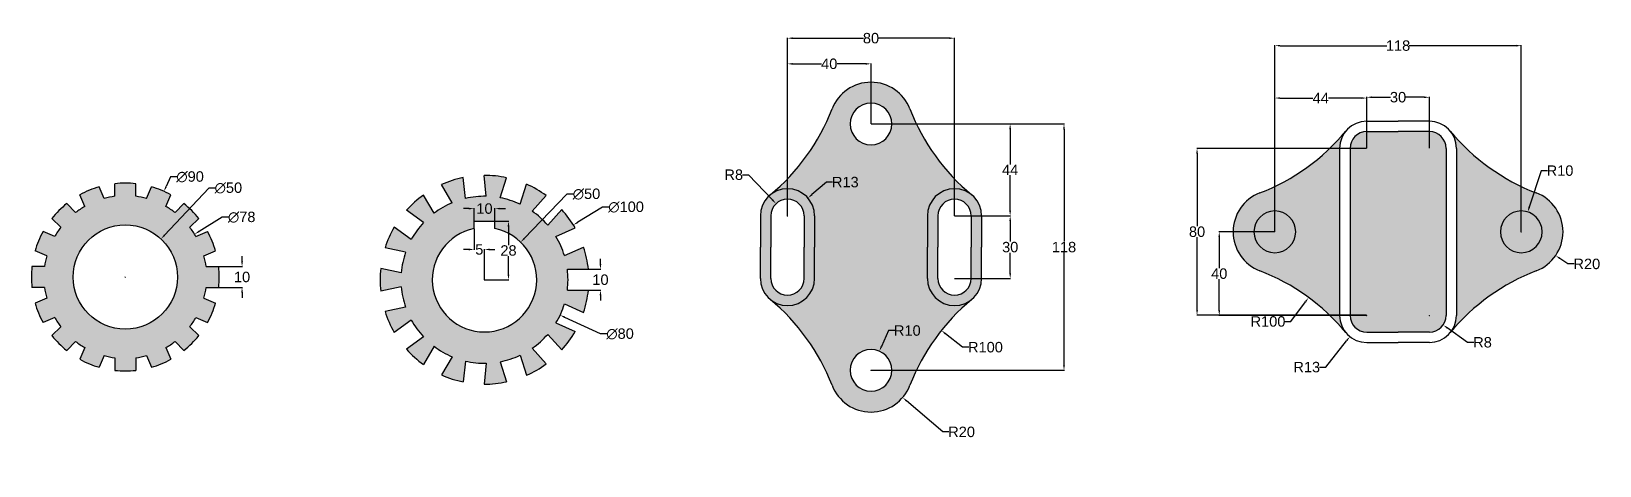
# Model space of a CAD drawing. Header units: inches. Extents: x 17 to 3646, y -345 to 614.
# Drawn here: x 17 to 769, y -37 to 171 of the extents above; entities that cross this region are included whole.
import ezdxf

# ---------------------------------------------------------------- set-up
doc = ezdxf.new("R2010")
doc.units = ezdxf.units.IN
doc.header["$MEASUREMENT"] = 0
doc.styles.get("Standard").update_dxf_attribs({"font": 'arial.ttf'})
doc.dimstyles.get("Standard").update_dxf_attribs({"dimtxt": 5, "dimasz": 2.5, "dimexe": 0.18, "dimexo": 0.0625, "dimgap": 0.09, "dimtad": 0, "dimtih": 1, "dimtoh": 1, "dimdec": 0, "dimzin": 0, "dimdsep": 46, "dimtxsty": 'Standard', "dimcen": 0.09, "dimadec": 0, "dimazin": 0, "dimtfac": 1, "dimtdec": 0, "dimtofl": 0, "dimtmove": 0, "dimatfit": 3, "dimfxl": 1, "dimtolj": 1, "dimtzin": 0, "dimarcsym": 0})

# ---------------------------------------------------------------- blocks, each defined once
blk = doc.blocks.new('*U1')
for p, q in [((-3.02, 5), (3.02, 5)), ((-3.02, -5), (3.02, -5))]:
    blk.add_line(p, q)
blk = doc.blocks.new('*U2')
at = {"color": 0, "linetype": 'ByBlock', "lineweight": -2, "transparency": 16777216}
for p, rotation in [((137.27, 183.5), 112.4999999999999), ((153.23, 186.67), 89.9999999999999), ((169.19, 183.5), 67.4999999999999), ((123.74, 174.46), 134.9999999999999), ((182.71, 174.46), 44.99999999999995), ((114.7, 160.93), 157.4999999999998), ((191.75, 160.93), 22.49999999999998), ((111.53, 144.97), 180), ((114.7, 129.01), 202.4999999999998), ((191.75, 129.01), 337.4999999999997), ((123.74, 115.49), 224.9999999999998), ((182.71, 115.49), 314.9999999999997), ((137.27, 106.45), 247.4999999999997), ((153.23, 103.27), 269.9999999999997), ((169.19, 106.45), 292.4999999999997)]:
    blk.add_blockref('*U1', p, dxfattribs=dict(at, rotation=rotation))
blk.add_blockref('*U1', (194.93, 144.97), dxfattribs=at)
blk = doc.blocks.new('*U3')
for p, q in [((-5.03, 5), (5.03, 5)), ((-5.03, -5), (5.03, -5))]:
    blk.add_line(p, q)
blk = doc.blocks.new('*U4')
at = {"color": 0, "linetype": 'ByBlock', "lineweight": -2, "transparency": 16777216}
for p, rotation in [((207.41, 100.33), 95.99999999999984), ((189.72, 94.59), 119.9999999999998), ((225.9, 98.39), 71.99999999999989), ((242, 89.09), 47.99999999999992), ((175.9, 82.14), 143.9999999999997), ((252.93, 74.05), 23.99999999999996), ((168.34, 65.16), 167.9999999999998), ((168.34, 46.56), 191.9999999999997), ((252.93, 37.67), 335.9999999999997), ((175.9, 29.57), 215.9999999999997), ((189.72, 17.13), 239.9999999999997), ((242, 22.63), 311.9999999999997), ((207.41, 11.39), 263.9999999999997), ((225.9, 13.33), 287.9999999999997)]:
    blk.add_blockref('*U3', p, dxfattribs=dict(at, rotation=rotation))
blk.add_blockref('*U3', (256.8, 55.86), dxfattribs=at)
blk = doc.blocks.new('*D9')
at = {"color": 0, "lineweight": -2, "transparency": 16777216}
for p, q in [((84.1, 101.8), (81.98, 97.12)), ((87.1, 101.8), (84.1, 101.8)), ((62.37, 53.81), (62.55, 53.81)), ((62.46, 53.72), (62.46, 53.9))]:
    blk.add_line(p, q, dxfattribs=at)
at = {"color": 0, "transparency": 16777216}
blk.add_solid([(81.6, 97.29), (82.36, 96.95), (80.96, 94.84)], dxfattribs=at)
at = {"layer": 'Defpoints', "color": 0, "transparency": 16777216}
for p in [(80.96, 94.84), (43.97, 12.79)]:
    blk.add_point(p, dxfattribs=at)
at = {"color": 0, "transparency": 16777216, "insert": (93.48, 101.8), "char_height": 5, "attachment_point": 5}
blk.add_mtext('\\A1;∅90', dxfattribs=at)
blk = doc.blocks.new('*D10')
at = {"color": 0, "lineweight": -2, "transparency": 16777216}
for p, q in [((102.43, 96.45), (81.27, 73.88)), ((105.43, 96.45), (102.43, 96.45)), ((62.37, 53.81), (62.55, 53.81)), ((62.46, 53.72), (62.46, 53.9))]:
    blk.add_line(p, q, dxfattribs=at)
at = {"color": 0, "transparency": 16777216}
blk.add_solid([(80.97, 74.16), (81.57, 73.59), (79.56, 72.05)], dxfattribs=at)
at = {"layer": 'Defpoints', "color": 0, "transparency": 16777216}
for p in [(79.56, 72.05), (45.36, 35.58)]:
    blk.add_point(p, dxfattribs=at)
at = {"color": 0, "transparency": 16777216, "insert": (111.81, 96.45), "char_height": 5, "attachment_point": 5}
blk.add_mtext('\\A1;∅50', dxfattribs=at)
blk = doc.blocks.new('*D11')
at = {"color": 0, "lineweight": -2, "transparency": 16777216}
for p, q in [((108.8, 82.46), (97.76, 75.63)), ((111.8, 82.46), (108.8, 82.46)), ((62.37, 53.81), (62.55, 53.81)), ((62.46, 53.72), (62.46, 53.9))]:
    blk.add_line(p, q, dxfattribs=at)
at = {"color": 0, "transparency": 16777216}
blk.add_solid([(97.54, 75.99), (97.98, 75.28), (95.64, 74.32)], dxfattribs=at)
at = {"layer": 'Defpoints', "color": 0, "transparency": 16777216}
for p in [(95.64, 74.32), (29.29, 33.31)]:
    blk.add_point(p, dxfattribs=at)
at = {"color": 0, "transparency": 16777216, "insert": (118.2, 82.46), "char_height": 5, "attachment_point": 5}
blk.add_mtext('\\A1;∅78', dxfattribs=at)
blk = doc.blocks.new('*D12')
at = {"color": 0, "lineweight": -2, "transparency": 16777216}
for p, q in [((118.37, 61.31), (118.37, 63.81)), ((107.25, 58.81), (118.55, 58.81)), ((107.25, 48.81), (118.55, 48.81)), ((118.37, 46.31), (118.37, 43.81))]:
    blk.add_line(p, q, dxfattribs=at)
at = {"color": 0, "transparency": 16777216}
for points in [[(117.95, 61.31), (118.79, 61.31), (118.37, 58.81)], [(117.95, 46.31), (118.79, 46.31), (118.37, 48.81)]]:
    blk.add_solid(points, dxfattribs=at)
at = {"layer": 'Defpoints', "color": 0, "transparency": 16777216}
for p in [(107.18, 58.81), (107.18, 48.81), (118.37, 48.81)]:
    blk.add_point(p, dxfattribs=at)
at = {"color": 0, "transparency": 16777216, "insert": (118.37, 53.81), "char_height": 5, "attachment_point": 5}
blk.add_mtext('\\A1;10', dxfattribs=at)
blk = doc.blocks.new('*D17')
at = {"color": 0, "lineweight": -2, "transparency": 16777216}
for p, q in [((290.03, 60), (290.03, 62.5)), ((274.23, 57.5), (290.21, 57.5)), ((274.23, 47.5), (290.21, 47.5)), ((290.03, 45), (290.03, 42.5))]:
    blk.add_line(p, q, dxfattribs=at)
at = {"color": 0, "transparency": 16777216}
for points in [[(289.61, 60), (290.44, 60), (290.03, 57.5)], [(289.61, 45), (290.44, 45), (290.03, 47.5)]]:
    blk.add_solid(points, dxfattribs=at)
at = {"layer": 'Defpoints', "color": 0, "transparency": 16777216}
for p in [(274.17, 57.5), (274.17, 47.5), (290.03, 47.5)]:
    blk.add_point(p, dxfattribs=at)
at = {"color": 0, "transparency": 16777216, "insert": (290.03, 52.5), "char_height": 5, "attachment_point": 5}
blk.add_mtext('\\A1;10', dxfattribs=at)
blk = doc.blocks.new('*D18')
at = {"color": 0, "lineweight": -2, "transparency": 16777216}
for p, q in [((234.48, 52.41), (234.48, 52.59)), ((234.39, 52.5), (234.57, 52.5)), ((290.03, 26.54), (272.98, 34.5)), ((293.03, 26.54), (290.03, 26.54))]:
    blk.add_line(p, q, dxfattribs=at)
at = {"color": 0, "transparency": 16777216}
blk.add_solid([(273.16, 34.88), (272.81, 34.13), (270.72, 35.56)], dxfattribs=at)
at = {"layer": 'Defpoints', "color": 0, "transparency": 16777216}
for p in [(198.24, 69.43), (270.72, 35.56)]:
    blk.add_point(p, dxfattribs=at)
at = {"color": 0, "transparency": 16777216, "insert": (299.41, 26.54), "char_height": 5, "attachment_point": 5}
blk.add_mtext('\\A1;∅80', dxfattribs=at)
blk = doc.blocks.new('*D19')
at = {"color": 0, "lineweight": -2, "transparency": 16777216}
for p, q in [((273.96, 93.53), (253.55, 72.31)), ((276.96, 93.53), (273.96, 93.53)), ((234.48, 52.41), (234.48, 52.59)), ((234.39, 52.5), (234.57, 52.5))]:
    blk.add_line(p, q, dxfattribs=at)
at = {"color": 0, "transparency": 16777216}
blk.add_solid([(253.25, 72.6), (253.85, 72.02), (251.81, 70.51)], dxfattribs=at)
at = {"layer": 'Defpoints', "color": 0, "transparency": 16777216}
for p in [(251.81, 70.51), (217.15, 34.48)]:
    blk.add_point(p, dxfattribs=at)
at = {"color": 0, "transparency": 16777216, "insert": (283.34, 93.53), "char_height": 5, "attachment_point": 5}
blk.add_mtext('\\A1;∅50', dxfattribs=at)
blk = doc.blocks.new('*D20')
at = {"color": 0, "lineweight": -2, "transparency": 16777216}
for p, q in [((290.97, 87.31), (279.18, 80.04)), ((293.97, 87.31), (290.97, 87.31)), ((234.48, 52.41), (234.48, 52.59)), ((234.39, 52.5), (234.57, 52.5))]:
    blk.add_line(p, q, dxfattribs=at)
at = {"color": 0, "transparency": 16777216}
blk.add_solid([(278.96, 80.39), (279.39, 79.68), (277.05, 78.73)], dxfattribs=at)
at = {"layer": 'Defpoints', "color": 0, "transparency": 16777216}
for p in [(277.05, 78.73), (191.91, 26.27)]:
    blk.add_point(p, dxfattribs=at)
at = {"color": 0, "transparency": 16777216, "insert": (302.3, 87.31), "char_height": 5, "attachment_point": 5}
blk.add_mtext('\\A1;∅100', dxfattribs=at)
blk = doc.blocks.new('*D22')
at = {"color": 0, "lineweight": -2, "transparency": 16777216}
for p, q in [((229.48, 76.93), (229.48, 66.83)), ((226.98, 67.01), (224.48, 67.01)), ((234.48, 52.56), (234.48, 67.19)), ((236.98, 67.01), (239.48, 67.01))]:
    blk.add_line(p, q, dxfattribs=at)
at = {"color": 0, "transparency": 16777216}
for points in [[(226.98, 67.43), (226.98, 66.59), (229.48, 67.01)], [(236.98, 67.43), (236.98, 66.59), (234.48, 67.01)]]:
    blk.add_solid(points, dxfattribs=at)
at = {"layer": 'Defpoints', "color": 0, "transparency": 16777216}
for p in [(229.48, 76.99), (234.48, 67.01), (234.48, 52.5)]:
    blk.add_point(p, dxfattribs=at)
at = {"color": 0, "transparency": 16777216, "insert": (231.98, 67.01), "char_height": 5, "attachment_point": 5}
blk.add_mtext('\\A1;5', dxfattribs=at)
blk = doc.blocks.new('*D23')
at = {"color": 0, "lineweight": -2, "transparency": 16777216}
for p, q in [((239.54, 80.5), (246.15, 80.5)), ((245.97, 78), (245.97, 69.14)), ((245.97, 55), (245.97, 63.85)), ((234.63, 52.5), (246.15, 52.5))]:
    blk.add_line(p, q, dxfattribs=at)
at = {"color": 0, "transparency": 16777216}
for points in [[(245.55, 78), (246.39, 78), (245.97, 80.5)], [(245.55, 55), (246.39, 55), (245.97, 52.5)]]:
    blk.add_solid(points, dxfattribs=at)
at = {"layer": 'Defpoints', "color": 0, "transparency": 16777216}
for p in [(239.48, 80.5), (234.57, 52.5), (245.97, 52.5)]:
    blk.add_point(p, dxfattribs=at)
at = {"color": 0, "transparency": 16777216, "insert": (245.97, 66.5), "char_height": 5, "attachment_point": 5}
blk.add_mtext('\\A1;28', dxfattribs=at)
blk = doc.blocks.new('*D24')
at = {"color": 0, "lineweight": -2, "transparency": 16777216}
for p, q in [((379.6, 83.18), (379.6, 168.39)), ((382.1, 168.21), (415.93, 168.21)), ((457.1, 168.21), (423.26, 168.21)), ((459.6, 83.18), (459.6, 168.39))]:
    blk.add_line(p, q, dxfattribs=at)
at = {"color": 0, "transparency": 16777216}
for points in [[(382.1, 168.63), (382.1, 167.8), (379.6, 168.21)], [(457.1, 168.63), (457.1, 167.8), (459.6, 168.21)]]:
    blk.add_solid(points, dxfattribs=at)
at = {"layer": 'Defpoints', "color": 0, "transparency": 16777216}
for p in [(459.6, 168.21), (379.6, 83.12), (459.6, 83.12)]:
    blk.add_point(p, dxfattribs=at)
at = {"color": 0, "transparency": 16777216, "insert": (419.6, 168.21), "char_height": 5, "attachment_point": 5}
blk.add_mtext('\\A1;80', dxfattribs=at)
blk = doc.blocks.new('*D25')
at = {"color": 0, "lineweight": -2, "transparency": 16777216}
for p, q in [((379.6, 83.18), (379.6, 156.11)), ((382.1, 155.93), (395.83, 155.93)), ((417.1, 155.93), (403.36, 155.93)), ((419.6, 127.18), (419.6, 156.11))]:
    blk.add_line(p, q, dxfattribs=at)
at = {"color": 0, "transparency": 16777216}
for points in [[(382.1, 156.34), (382.1, 155.51), (379.6, 155.93)], [(417.1, 156.34), (417.1, 155.51), (419.6, 155.93)]]:
    blk.add_solid(points, dxfattribs=at)
at = {"layer": 'Defpoints', "color": 0, "transparency": 16777216}
for p in [(379.6, 155.93), (419.6, 127.12), (379.6, 83.12)]:
    blk.add_point(p, dxfattribs=at)
at = {"color": 0, "transparency": 16777216, "insert": (399.6, 155.93), "char_height": 5, "attachment_point": 5}
blk.add_mtext('\\A1;40', dxfattribs=at)
blk = doc.blocks.new('*D26')
at = {"color": 0, "lineweight": -2, "transparency": 16777216}
for p, q in [((419.66, 127.12), (486.42, 127.12)), ((486.24, 124.62), (486.24, 107.71)), ((486.24, 85.62), (486.24, 102.53)), ((459.66, 83.12), (486.42, 83.12))]:
    blk.add_line(p, q, dxfattribs=at)
at = {"color": 0, "transparency": 16777216}
for points in [[(485.82, 124.62), (486.66, 124.62), (486.24, 127.12)], [(485.82, 85.62), (486.66, 85.62), (486.24, 83.12)]]:
    blk.add_solid(points, dxfattribs=at)
at = {"layer": 'Defpoints', "color": 0, "transparency": 16777216}
for p in [(419.6, 127.12), (486.24, 127.12), (459.6, 83.12)]:
    blk.add_point(p, dxfattribs=at)
at = {"color": 0, "transparency": 16777216, "insert": (486.24, 105.12), "char_height": 5, "attachment_point": 5}
blk.add_mtext('\\A1;44', dxfattribs=at)
blk = doc.blocks.new('*D27')
at = {"color": 0, "lineweight": -2, "transparency": 16777216}
for p, q in [((459.66, 83.12), (486.45, 83.12)), ((486.27, 80.62), (486.27, 70.76)), ((486.27, 55.62), (486.27, 65.47)), ((459.66, 53.12), (486.45, 53.12))]:
    blk.add_line(p, q, dxfattribs=at)
at = {"color": 0, "transparency": 16777216}
for points in [[(485.85, 80.62), (486.69, 80.62), (486.27, 83.12)], [(485.85, 55.62), (486.69, 55.62), (486.27, 53.12)]]:
    blk.add_solid(points, dxfattribs=at)
at = {"layer": 'Defpoints', "color": 0, "transparency": 16777216}
for p in [(459.6, 83.12), (459.6, 53.12), (486.27, 53.12)]:
    blk.add_point(p, dxfattribs=at)
at = {"color": 0, "transparency": 16777216, "insert": (486.27, 68.12), "char_height": 5, "attachment_point": 5}
blk.add_mtext('\\A1;30', dxfattribs=at)
blk = doc.blocks.new('*D28')
at = {"color": 0, "lineweight": -2, "transparency": 16777216}
for p, q in [((419.66, 127.12), (512.22, 127.12)), ((512.04, 124.62), (512.04, 70.76)), ((512.04, 11.62), (512.04, 65.48)), ((419.66, 9.12), (512.22, 9.12))]:
    blk.add_line(p, q, dxfattribs=at)
at = {"color": 0, "transparency": 16777216}
for points in [[(511.62, 124.62), (512.45, 124.62), (512.04, 127.12)], [(511.62, 11.62), (512.45, 11.62), (512.04, 9.12)]]:
    blk.add_solid(points, dxfattribs=at)
at = {"layer": 'Defpoints', "color": 0, "transparency": 16777216}
for p in [(419.6, 127.12), (419.6, 9.12), (512.04, 9.12)]:
    blk.add_point(p, dxfattribs=at)
at = {"color": 0, "transparency": 16777216, "insert": (512.04, 68.12), "char_height": 5, "attachment_point": 5}
blk.add_mtext('\\A1;118', dxfattribs=at)
blk = doc.blocks.new('*D29')
at = {"color": 0, "lineweight": -2, "transparency": 16777216}
for p, q in [((357.99, 102.81), (360.99, 102.81)), ((360.99, 102.81), (372.38, 90.75)), ((379.51, 83.12), (379.69, 83.12)), ((379.6, 83.03), (379.6, 83.21))]:
    blk.add_line(p, q, dxfattribs=at)
at = {"color": 0, "transparency": 16777216}
blk.add_solid([(372.69, 91.04), (372.08, 90.46), (374.1, 88.93)], dxfattribs=at)
at = {"layer": 'Defpoints', "color": 0, "transparency": 16777216}
for p in [(374.1, 88.93), (379.6, 83.12)]:
    blk.add_point(p, dxfattribs=at)
at = {"color": 0, "transparency": 16777216, "insert": (353.86, 102.81), "char_height": 5, "attachment_point": 5}
blk.add_mtext('\\A1;R8', dxfattribs=at)
blk = doc.blocks.new('*D30')
at = {"color": 0, "lineweight": -2, "transparency": 16777216}
for p, q in [((419.51, 9.12), (419.69, 9.12)), ((419.6, 9.03), (419.6, 9.21)), ((453.93, -20.39), (436.66, -5.55)), ((456.93, -20.39), (453.93, -20.39))]:
    blk.add_line(p, q, dxfattribs=at)
at = {"color": 0, "transparency": 16777216}
blk.add_solid([(436.93, -5.23), (436.39, -5.86), (434.76, -3.92)], dxfattribs=at)
at = {"layer": 'Defpoints', "color": 0, "transparency": 16777216}
for p in [(419.6, 9.12), (434.76, -3.92)]:
    blk.add_point(p, dxfattribs=at)
at = {"color": 0, "transparency": 16777216, "insert": (462.98, -20.39), "char_height": 5, "attachment_point": 5}
blk.add_mtext('\\A1;R20', dxfattribs=at)
blk = doc.blocks.new('*D31')
at = {"color": 0, "lineweight": -2, "transparency": 16777216}
for p, q in [((427.94, 28.16), (424.61, 20.57)), ((430.94, 28.16), (427.94, 28.16)), ((419.51, 9.12), (419.69, 9.12)), ((419.6, 9.03), (419.6, 9.21))]:
    blk.add_line(p, q, dxfattribs=at)
at = {"color": 0, "transparency": 16777216}
blk.add_solid([(424.23, 20.74), (424.99, 20.4), (423.61, 18.28)], dxfattribs=at)
at = {"layer": 'Defpoints', "color": 0, "transparency": 16777216}
for p in [(423.61, 18.28), (419.6, 9.12)]:
    blk.add_point(p, dxfattribs=at)
at = {"color": 0, "transparency": 16777216, "insert": (436.99, 28.16), "char_height": 5, "attachment_point": 5}
blk.add_mtext('\\A1;R10', dxfattribs=at)
blk = doc.blocks.new('*D32')
at = {"color": 0, "lineweight": -2, "transparency": 16777216}
for p, q in [((463.41, 20.18), (455.25, 26.67)), ((466.41, 20.18), (463.41, 20.18))]:
    blk.add_line(p, q, dxfattribs=at)
at = {"color": 0, "transparency": 16777216}
blk.add_solid([(455.51, 26.99), (454.99, 26.34), (453.29, 28.22)], dxfattribs=at)
at = {"layer": 'Defpoints', "color": 0, "transparency": 16777216}
for p in [(453.29, 28.22), (531.59, -33.98)]:
    blk.add_point(p, dxfattribs=at)
at = {"color": 0, "transparency": 16777216, "insert": (474.41, 20.18), "char_height": 5, "attachment_point": 5}
blk.add_mtext('\\A1;R100', dxfattribs=at)
blk = doc.blocks.new('*D33')
at = {"color": 0, "lineweight": -2, "transparency": 16777216}
for p, q in [((398.22, 99.27), (391.31, 93.28)), ((401.22, 99.27), (398.22, 99.27)), ((379.51, 83.12), (379.69, 83.12)), ((379.6, 83.03), (379.6, 83.21))]:
    blk.add_line(p, q, dxfattribs=at)
at = {"color": 0, "transparency": 16777216}
blk.add_solid([(391.03, 93.59), (391.58, 92.96), (389.42, 91.64)], dxfattribs=at)
at = {"layer": 'Defpoints', "color": 0, "transparency": 16777216}
for p in [(389.42, 91.64), (379.6, 83.12)]:
    blk.add_point(p, dxfattribs=at)
at = {"color": 0, "transparency": 16777216, "insert": (407.29, 99.27), "char_height": 5, "attachment_point": 5}
blk.add_mtext('\\A1;R13', dxfattribs=at)
blk = doc.blocks.new('*D34')
at = {"color": 0, "lineweight": -2, "transparency": 16777216}
for p, q in [((740.55, 104.75), (734.89, 87.34)), ((743.55, 104.75), (740.55, 104.75)), ((730.94, 75.45), (731.12, 75.45)), ((731.03, 75.36), (731.03, 75.54))]:
    blk.add_line(p, q, dxfattribs=at)
at = {"color": 0, "transparency": 16777216}
blk.add_solid([(734.49, 87.47), (735.29, 87.21), (734.12, 84.96)], dxfattribs=at)
at = {"layer": 'Defpoints', "color": 0, "transparency": 16777216}
for p in [(734.12, 84.96), (731.03, 75.45)]:
    blk.add_point(p, dxfattribs=at)
at = {"color": 0, "transparency": 16777216, "insert": (749.6, 104.75), "char_height": 5, "attachment_point": 5}
blk.add_mtext('\\A1;R10', dxfattribs=at)
blk = doc.blocks.new('*D36')
at = {"color": 0, "lineweight": -2, "transparency": 16777216}
for p, q in [((620.73, 32.5), (627.71, 41.99)), ((617.73, 32.5), (620.73, 32.5))]:
    blk.add_line(p, q, dxfattribs=at)
at = {"color": 0, "transparency": 16777216}
blk.add_solid([(627.37, 42.24), (628.04, 41.75), (629.19, 44.01)], dxfattribs=at)
at = {"layer": 'Defpoints', "color": 0, "transparency": 16777216}
for p in [(629.19, 44.01), (569.93, -36.55)]:
    blk.add_point(p, dxfattribs=at)
at = {"color": 0, "transparency": 16777216, "insert": (609.73, 32.5), "char_height": 5, "attachment_point": 5}
blk.add_mtext('\\A1;R100', dxfattribs=at)
blk = doc.blocks.new('*D37')
at = {"color": 0, "lineweight": -2, "transparency": 16777216}
for p, q in [((656.94, 35.45), (657.12, 35.45)), ((657.03, 35.36), (657.03, 35.54)), ((637.37, 10.64), (647.4, 23.3)), ((634.37, 10.64), (637.37, 10.64))]:
    blk.add_line(p, q, dxfattribs=at)
at = {"color": 0, "transparency": 16777216}
blk.add_solid([(647.07, 23.56), (647.73, 23.04), (648.95, 25.26)], dxfattribs=at)
at = {"layer": 'Defpoints', "color": 0, "transparency": 16777216}
for p in [(657.03, 35.45), (648.95, 25.26)]:
    blk.add_point(p, dxfattribs=at)
at = {"color": 0, "transparency": 16777216, "insert": (628.3, 10.64), "char_height": 5, "attachment_point": 5}
blk.add_mtext('\\A1;R13', dxfattribs=at)
blk = doc.blocks.new('*D38')
at = {"color": 0, "lineweight": -2, "transparency": 16777216}
for p, q in [((686.94, 35.45), (687.12, 35.45)), ((687.03, 35.36), (687.03, 35.54)), ((705.36, 22.52), (695.61, 29.4)), ((708.36, 22.52), (705.36, 22.52))]:
    blk.add_line(p, q, dxfattribs=at)
at = {"color": 0, "transparency": 16777216}
blk.add_solid([(695.85, 29.74), (695.37, 29.06), (693.57, 30.84)], dxfattribs=at)
at = {"layer": 'Defpoints', "color": 0, "transparency": 16777216}
for p in [(687.03, 35.45), (693.57, 30.84)]:
    blk.add_point(p, dxfattribs=at)
at = {"color": 0, "transparency": 16777216, "insert": (712.49, 22.52), "char_height": 5, "attachment_point": 5}
blk.add_mtext('\\A1;R8', dxfattribs=at)
blk = doc.blocks.new('*D39')
at = {"color": 0, "lineweight": -2, "transparency": 16777216}
for p, q in [((730.94, 75.45), (731.12, 75.45)), ((731.03, 75.36), (731.03, 75.54)), ((753.39, 60.07), (749.57, 62.7)), ((756.39, 60.07), (753.39, 60.07))]:
    blk.add_line(p, q, dxfattribs=at)
at = {"color": 0, "transparency": 16777216}
blk.add_solid([(749.8, 63.04), (749.33, 62.36), (747.51, 64.12)], dxfattribs=at)
at = {"layer": 'Defpoints', "color": 0, "transparency": 16777216}
for p in [(731.03, 75.45), (747.51, 64.12)]:
    blk.add_point(p, dxfattribs=at)
at = {"color": 0, "transparency": 16777216, "insert": (762.44, 60.07), "char_height": 5, "attachment_point": 5}
blk.add_mtext('\\A1;R20', dxfattribs=at)
blk = doc.blocks.new('*D40')
at = {"color": 0, "lineweight": -2, "transparency": 16777216}
for p, q in [((657.03, 115.51), (657.03, 140.11)), ((659.53, 139.93), (668.37, 139.93)), ((684.53, 139.93), (675.69, 139.93)), ((687.03, 115.51), (687.03, 140.11))]:
    blk.add_line(p, q, dxfattribs=at)
at = {"color": 0, "transparency": 16777216}
for points in [[(659.53, 140.34), (659.53, 139.51), (657.03, 139.93)], [(684.53, 140.34), (684.53, 139.51), (687.03, 139.93)]]:
    blk.add_solid(points, dxfattribs=at)
at = {"layer": 'Defpoints', "color": 0, "transparency": 16777216}
for p in [(687.03, 139.93), (657.03, 115.45), (687.03, 115.45)]:
    blk.add_point(p, dxfattribs=at)
at = {"color": 0, "transparency": 16777216, "insert": (672.03, 139.93), "char_height": 5, "attachment_point": 5}
blk.add_mtext('\\A1;30', dxfattribs=at)
blk = doc.blocks.new('*D41')
at = {"color": 0, "lineweight": -2, "transparency": 16777216}
for p, q in [((613.03, 75.51), (613.03, 139.73)), ((615.53, 139.55), (631.27, 139.55)), ((654.53, 139.55), (638.79, 139.55)), ((657.03, 115.51), (657.03, 139.73))]:
    blk.add_line(p, q, dxfattribs=at)
at = {"color": 0, "transparency": 16777216}
for points in [[(615.53, 139.96), (615.53, 139.13), (613.03, 139.55)], [(654.53, 139.96), (654.53, 139.13), (657.03, 139.55)]]:
    blk.add_solid(points, dxfattribs=at)
at = {"layer": 'Defpoints', "color": 0, "transparency": 16777216}
for p in [(657.03, 139.55), (657.03, 115.45), (613.03, 75.45)]:
    blk.add_point(p, dxfattribs=at)
at = {"color": 0, "transparency": 16777216, "insert": (635.03, 139.55), "char_height": 5, "attachment_point": 5}
blk.add_mtext('\\A1;44', dxfattribs=at)
blk = doc.blocks.new('*D42')
at = {"color": 0, "lineweight": -2, "transparency": 16777216}
for p, q in [((613.03, 75.51), (613.03, 164.82)), ((615.53, 164.64), (666.64, 164.64)), ((728.53, 164.64), (677.41, 164.64)), ((731.03, 75.51), (731.03, 164.82))]:
    blk.add_line(p, q, dxfattribs=at)
at = {"color": 0, "transparency": 16777216}
for points in [[(615.53, 165.06), (615.53, 164.23), (613.03, 164.64)], [(728.53, 165.06), (728.53, 164.23), (731.03, 164.64)]]:
    blk.add_solid(points, dxfattribs=at)
at = {"layer": 'Defpoints', "color": 0, "transparency": 16777216}
for p in [(731.03, 164.64), (613.03, 75.45), (731.03, 75.45)]:
    blk.add_point(p, dxfattribs=at)
at = {"color": 0, "transparency": 16777216, "insert": (672.03, 164.64), "char_height": 5, "attachment_point": 5}
blk.add_mtext('\\A1;118', dxfattribs=at)
blk = doc.blocks.new('*D43')
at = {"color": 0, "lineweight": -2, "transparency": 16777216}
for p, q in [((656.96, 115.45), (575.58, 115.45)), ((575.76, 112.95), (575.76, 78.14)), ((575.76, 38.04), (575.76, 72.85)), ((656.96, 35.54), (575.58, 35.54))]:
    blk.add_line(p, q, dxfattribs=at)
at = {"color": 0, "transparency": 16777216}
for points in [[(575.35, 112.95), (576.18, 112.95), (575.76, 115.45)], [(575.35, 38.04), (576.18, 38.04), (575.76, 35.54)]]:
    blk.add_solid(points, dxfattribs=at)
at = {"layer": 'Defpoints', "color": 0, "transparency": 16777216}
for p in [(657.03, 115.45), (575.76, 35.54), (657.03, 35.54)]:
    blk.add_point(p, dxfattribs=at)
at = {"color": 0, "transparency": 16777216, "insert": (575.76, 75.49), "char_height": 5, "attachment_point": 5}
blk.add_mtext('\\A1;80', dxfattribs=at)
blk = doc.blocks.new('*D44')
at = {"color": 0, "lineweight": -2, "transparency": 16777216}
for p, q in [((612.96, 75.45), (586.21, 75.45)), ((586.39, 72.95), (586.39, 58.05)), ((586.39, 37.86), (586.39, 52.76)), ((656.96, 35.36), (586.21, 35.36))]:
    blk.add_line(p, q, dxfattribs=at)
at = {"color": 0, "transparency": 16777216}
for points in [[(585.97, 72.95), (586.8, 72.95), (586.39, 75.45)], [(585.97, 37.86), (586.8, 37.86), (586.39, 35.36)]]:
    blk.add_solid(points, dxfattribs=at)
at = {"layer": 'Defpoints', "color": 0, "transparency": 16777216}
for p in [(613.03, 75.45), (586.39, 35.36), (657.03, 35.36)]:
    blk.add_point(p, dxfattribs=at)
at = {"color": 0, "transparency": 16777216, "insert": (586.39, 55.4), "char_height": 5, "attachment_point": 5}
blk.add_mtext('\\A1;40', dxfattribs=at)
blk = doc.blocks.new('*D48')
at = {"color": 0, "lineweight": -2, "transparency": 16777216}
for p, q in [((226.98, 86.58), (224.48, 86.58)), ((229.48, 80.56), (229.48, 86.76)), ((239.48, 80.56), (239.48, 86.76)), ((241.98, 86.58), (244.48, 86.58))]:
    blk.add_line(p, q, dxfattribs=at)
at = {"color": 0, "transparency": 16777216}
for points in [[(226.98, 86.99), (226.98, 86.16), (229.48, 86.58)], [(241.98, 86.99), (241.98, 86.16), (239.48, 86.58)]]:
    blk.add_solid(points, dxfattribs=at)
at = {"layer": 'Defpoints', "color": 0, "transparency": 16777216}
for p in [(239.48, 86.58), (229.48, 80.5), (239.48, 80.5)]:
    blk.add_point(p, dxfattribs=at)
at = {"color": 0, "transparency": 16777216, "insert": (234.48, 86.58), "char_height": 5, "attachment_point": 5}
blk.add_mtext('\\A1;10', dxfattribs=at)

msp = doc.modelspace()

# ---------------------------------------------------------------- hatches: boundary and pattern name
h = msp.add_hatch(color=256)
h.dxf.hatch_style = 1
h.set_gradient(color1=(205, 105, 40), color2=(244, 238, 81), name='CYLINDER')
h.paths.add_polyline_path([(467.88, 93.14, -0.128882), (438.26, 134.3, 0.310281), (419.6, 147.12, 0.310281), (400.93, 134.3, -0.128882), (371.31, 93.14, -0.634479), (392.6, 83.12), (392.6, 68.12), (392.6, 53.12, -0.634479), (371.31, 43.1, -0.128882), (400.93, 1.94, 0.310281), (419.6, -10.88, 0.310281), (438.26, 1.94, -0.128882), (467.88, 43.1, -0.634479), (446.6, 53.12), (446.6, 68.12), (446.6, 83.12, -0.634479)])
h.paths.add_polyline_path([(419.6, 117.12, -1), (419.6, 137.12, -1)], flags=16)
h.paths.add_polyline_path([(419.6, -0.88, -1), (419.6, 19.12, -1)], flags=16)
h = msp.add_hatch(color=256)
h.dxf.hatch_style = 1
h.set_gradient(color1=(19, 155, 72), color2=(244, 238, 81), name='CYLINDER')
h.paths.add_polyline_path([(644.03, 115.45, -0.174425), (647.01, 123.73, -0.128882), (605.84, 94.11, 0.310281), (593.03, 75.45, 0.310281), (605.84, 56.78, -0.128882), (647.01, 27.17, -0.174425), (644.03, 35.45)])
h.paths.add_polyline_path([(623.03, 75.45, -1), (603.03, 75.45, -1)], flags=16)
h.paths.add_polyline_path([(738.21, 94.11, -0.128882), (697.05, 123.73, -0.174425), (700.03, 115.45), (700.03, 35.45, -0.174425), (697.05, 27.17, -0.128882), (738.21, 56.78, 0.310281), (751.03, 75.45, 0.310281)])
h.paths.add_polyline_path([(741.03, 75.45, -1), (721.03, 75.45, -1)], flags=16)
h = msp.add_hatch(color=256)
h.dxf.hatch_style = 1
h.set_gradient(color1=(19, 155, 72), color2=(244, 238, 81), name='CYLINDER')
h.paths.add_polyline_path([(695.03, 115.45, 0.414214), (687.03, 123.45), (672.03, 123.45), (657.03, 123.45, 0.414214), (649.03, 115.45), (649.03, 35.45, 0.414214), (657.03, 27.45), (672.03, 27.45), (687.03, 27.45, 0.414214), (695.03, 35.45)])
h = msp.add_hatch(color=256)
h.dxf.hatch_style = 1
h.set_gradient(color1=(147, 39, 143), color2=(244, 238, 81))
h.paths.add_polyline_path([(28.64, 73.24), (23.06, 75.55, 0.055728), (19.23, 66.31), (24.81, 64, 0.033908), (23.78, 58.81), (17.74, 58.81, 0.055728), (17.74, 48.81), (23.78, 48.81, 0.033908), (24.81, 43.63), (19.23, 41.32, 0.055728), (23.06, 32.08), (28.64, 34.39, 0.033908), (31.58, 30), (27.3, 25.73, 0.055728), (34.37, 18.66), (38.65, 22.93, 0.033908), (43.04, 19.99), (40.73, 14.41, 0.055728), (49.97, 10.58), (52.28, 16.17, 0.033908), (57.46, 15.14), (57.46, 9.09, 0.055728), (67.46, 9.09), (67.46, 15.14, 0.033908), (72.64, 16.17), (74.96, 10.58, 0.055728), (84.2, 14.41), (81.88, 19.99, 0.033908), (86.28, 22.93), (90.55, 18.66, 0.055728), (97.62, 25.73), (93.35, 30, 0.033908), (96.28, 34.39), (101.87, 32.08, 0.055728), (105.69, 41.32), (100.11, 43.63, 0.033908), (101.14, 48.81), (107.18, 48.81, 0.055728), (107.18, 58.81), (101.14, 58.81, 0.033908), (100.11, 64), (105.69, 66.31, 0.055728), (101.87, 75.55), (96.28, 73.24, 0.033908), (93.35, 77.63), (97.62, 81.9, 0.055728), (90.55, 88.97), (86.28, 84.7, 0.033908), (81.88, 87.64), (84.2, 93.22, 0.055728), (74.96, 97.05), (72.64, 91.46, 0.033908), (67.46, 92.49), (67.46, 98.54, 0.055728), (57.46, 98.54), (57.46, 92.49, 0.033908), (52.28, 91.46), (49.97, 97.05, 0.055728), (40.73, 93.22), (43.04, 87.64, 0.033908), (38.65, 84.7), (34.37, 88.97, 0.055728), (27.3, 81.9), (31.58, 77.63, 0.033908)])
h.paths.add_polyline_path([(87.46, 53.81, -1), (37.46, 53.81, -1)], flags=16)
h = msp.add_hatch(color=256)
h.dxf.hatch_style = 1
h.set_gradient(color1=(19, 155, 72), color2=(255, 255, 0), name='SPHERICAL')
h.paths.add_polyline_path([(241.99, 91.79), (245.1, 101.36, 0.05469), (234.25, 102.5), (235.3, 92.49, 0.062746), (225.36, 91.44), (224.31, 101.45, 0.05469), (213.94, 98.08), (218.97, 89.37, 0.062746), (210.31, 84.37), (205.28, 93.08, 0.05469), (197.17, 85.78), (205.31, 79.87, 0.062746), (199.43, 71.78), (191.29, 77.69, 0.05469), (186.86, 67.73), (196.7, 65.64, 0.062746), (194.62, 55.86), (184.78, 57.95, 0.05469), (184.78, 47.05), (194.62, 49.14, 0.062746), (196.7, 39.36), (186.86, 37.26, 0.05469), (191.29, 27.3), (199.43, 33.22, 0.062746), (205.31, 25.13), (197.17, 19.21, 0.05469), (205.28, 11.91), (210.31, 20.63, 0.062746), (218.97, 15.63), (213.94, 6.91, 0.05469), (224.31, 3.54), (225.36, 13.55, 0.062746), (235.3, 12.51), (234.25, 2.5, 0.05469), (245.1, 3.64), (241.99, 13.21, 0.062746), (251.5, 16.3), (254.61, 6.73, 0.05469), (264.05, 12.18), (257.32, 19.66, 0.062746), (264.75, 26.35), (271.48, 18.87, 0.05469), (277.9, 27.7), (268.7, 31.79, 0.062746), (272.77, 40.92), (281.96, 36.83, 0.05469), (284.23, 47.5), (274.17, 47.5, 0.062746), (274.17, 57.5), (284.23, 57.5, 0.05469), (281.96, 68.16), (272.77, 64.07, 0.062746), (268.7, 73.21), (277.9, 77.3, 0.05469), (271.48, 86.12), (264.75, 78.64, 0.062746), (257.32, 85.34), (264.05, 92.81, 0.05469), (254.61, 98.27), (251.5, 88.7, 0.062746)])
h.paths.add_polyline_path([(239.48, 80.5), (239.48, 76.99, -9.898979), (229.48, 76.99), (229.48, 80.5)], flags=16)
at = {"true_color": 0x139b48}
h = msp.add_hatch(color=114, dxfattribs=at)
h.dxf.hatch_style = 1
h.paths.add_polyline_path([(366.6, 83.12), (366.6, 68.12), (366.6, 53.12, 1), (392.6, 53.12), (392.6, 68.12), (392.6, 83.12, 1)])
h.paths.add_polyline_path([(387.6, 83.12), (387.6, 68.12), (387.6, 53.12, -1), (371.6, 53.12), (371.6, 68.12), (371.6, 83.12, -1)], flags=16)
h = msp.add_hatch(color=114, dxfattribs=at)
h.dxf.hatch_style = 1
h.paths.add_polyline_path([(446.6, 83.12), (446.6, 68.12), (446.6, 53.12, 1), (472.6, 53.12), (472.6, 68.12), (472.6, 83.12, 1)])
h.paths.add_polyline_path([(467.6, 83.12), (467.6, 68.12), (467.6, 53.12, -1), (451.6, 53.12), (451.6, 68.12), (451.6, 83.12, -1)], flags=16)
h = msp.add_hatch(color=256)
h.dxf.hatch_style = 1
h.set_gradient(color1=(205, 105, 40), color2=(244, 238, 81), name='SPHERICAL')
h.paths.add_polyline_path([(623.03, 75.45, 1), (603.03, 75.45, 1)])
h = msp.add_hatch(color=256)
h.dxf.hatch_style = 1
h.set_gradient(color1=(205, 105, 40), color2=(244, 238, 81), name='SPHERICAL')
h.paths.add_polyline_path([(721.03, 75.45, 1), (741.03, 75.45, 1)])

# ---------------------------------------------------------------- linework, layer by layer
for p, q in [((657.03, 128.45), (672.03, 128.45)), ((687.03, 128.45), (672.03, 128.45)), ((657.03, 123.45), (672.03, 123.45)), ((687.03, 123.45), (672.03, 123.45)), ((644.03, 115.45), (644.03, 35.45)), ((649.03, 115.45), (649.03, 35.45)), ((695.03, 115.45), (695.03, 35.45)), ((700.03, 115.45), (700.03, 35.45)), ((366.6, 83.12), (366.6, 68.12)), ((371.6, 83.12), (371.6, 68.12)), ((387.6, 83.12), (387.6, 68.12)), ((392.6, 83.12), (392.6, 68.12)), ((446.6, 83.12), (446.6, 68.12)), ((451.6, 83.12), (451.6, 68.12)), ((467.6, 83.12), (467.6, 68.12)), ((472.6, 83.12), (472.6, 68.12)), ((229.48, 76.99), (229.48, 80.5)), ((229.48, 80.5), (239.48, 80.5)), ((239.48, 76.99), (239.48, 80.5)), ((366.6, 53.12), (366.6, 68.12)), ((371.6, 53.12), (371.6, 68.12)), ((387.6, 53.12), (387.6, 68.12)), ((392.6, 53.12), (392.6, 68.12)), ((446.6, 53.12), (446.6, 68.12)), ((451.6, 53.12), (451.6, 68.12)), ((467.6, 53.12), (467.6, 68.12)), ((472.6, 53.12), (472.6, 68.12)), ((657.03, 27.45), (672.03, 27.45)), ((687.03, 27.45), (672.03, 27.45)), ((657.03, 22.45), (672.03, 22.45)), ((687.03, 22.45), (672.03, 22.45))]:
    msp.add_line(p, q)
msp.add_circle((62.46, 53.81), 25)
for centre, radius, start, end in [((419.6, 127.12), 20, 90, 158.95259), ((419.6, 127.12), 20, 21.04741, 90), ((419.6, 127.12), 10, 90, 270), ((419.6, 127.12), 10, 270, 90), ((307.6, 170.22), 100, 309.57705, 338.95259), ((531.59, 170.22), 100, 201.04741, 230.42295), ((657.03, 115.45), 13, 90, 180), ((687.03, 115.45), 13, 0, 90), ((569.93, 187.44), 100, 291.04741, 320.42295), ((657.03, 115.45), 8, 90, 180), ((687.03, 115.45), 8, 0, 90), ((774.12, 187.44), 100, 219.57705, 248.95259), ((62.46, 53.81), 45, 83.62063, 96.37937), ((234.48, 52.5), 50, 101.73917, 114.26083), ((234.48, 52.5), 50, 77.73917, 90.26083), ((234.48, 52.5), 50, 53.73917, 66.26083), ((62.46, 53.81), 45, 106.12063, 118.87937), ((62.46, 53.81), 39, 97.36589, 105.13411), ((62.46, 53.81), 39, 74.86589, 82.63411), ((62.46, 53.81), 45, 61.12063, 73.87937), ((234.48, 52.5), 50, 125.73917, 138.26083), ((234.48, 52.5), 40, 88.81924, 103.18076), ((234.48, 52.5), 40, 64.81924, 79.18076), ((379.6, 83.12), 13, 0, 180), ((379.6, 83.12), 8, 0, 180), ((459.6, 83.12), 13, 0, 180), ((459.6, 83.12), 8, 0, 180), ((613.03, 75.45), 20, 111.04741, 180), ((731.03, 75.45), 20, 0, 68.95259), ((62.46, 53.81), 45, 128.62063, 141.37937), ((62.46, 53.81), 39, 119.86589, 127.63411), ((62.46, 53.81), 39, 52.36589, 60.13411), ((62.46, 53.81), 45, 38.62063, 51.37937), ((234.48, 52.5), 40, 112.81924, 127.18076), ((234.48, 52.5), 40, 40.81924, 55.18076), ((234.48, 52.5), 50, 29.73917, 42.26083), ((613.03, 75.45), 10, 0, 180), ((731.03, 75.45), 10, 0, 180), ((62.46, 53.81), 45, 151.12063, 163.87937), ((62.46, 53.81), 39, 142.36589, 150.13411), ((62.46, 53.81), 39, 29.86589, 37.63411), ((62.46, 53.81), 45, 16.12063, 28.87937), ((234.48, 52.5), 50, 149.73917, 162.26083), ((234.48, 52.5), 40, 136.81924, 151.18076), ((234.48, 52.5), 25, 101.53696, 78.46304), ((613.03, 75.45), 20, 180, 248.95259), ((613.03, 75.45), 10, 180, 0), ((731.03, 75.45), 10, 180, 0), ((731.03, 75.45), 20, 291.04741, 0), ((234.48, 52.5), 40, 16.81924, 31.18076), ((234.48, 52.5), 50, 5.73917, 18.26083), ((62.46, 53.81), 39, 164.86589, 172.63411), ((62.46, 53.81), 39, 7.36589, 15.13411), ((234.48, 52.5), 40, 160.81924, 175.18076), ((62.46, 53.81), 45, 173.62063, 186.37937), ((62.46, 53.81), 45, 353.62063, 6.37937), ((234.48, 52.5), 50, 173.73917, 186.26083), ((234.48, 52.5), 40, 352.81924, 7.18076), ((379.6, 53.12), 13, 180, 0), ((379.6, 53.12), 8, 180, 0), ((459.6, 53.12), 13, 180, 0), ((459.6, 53.12), 8, 180, 0), ((569.93, -36.55), 100, 39.57705, 68.95259), ((774.12, -36.55), 100, 111.04741, 140.42295), ((62.46, 53.81), 39, 187.36589, 195.13411), ((62.46, 53.81), 39, 344.86589, 352.63411), ((234.48, 52.5), 40, 184.81924, 199.18076), ((234.48, 52.5), 50, 341.73917, 354.26083), ((62.46, 53.81), 45, 196.12063, 208.87937), ((62.46, 53.81), 45, 331.12063, 343.87937), ((234.48, 52.5), 40, 328.81924, 343.18076), ((307.6, -33.98), 100, 21.04741, 50.42295), ((531.59, -33.98), 100, 129.57705, 158.95259), ((62.46, 53.81), 39, 209.86589, 217.63411), ((62.46, 53.81), 39, 322.36589, 330.13411), ((234.48, 52.5), 50, 197.73917, 210.26083), ((234.48, 52.5), 40, 208.81924, 223.18076), ((657.03, 35.45), 13, 180, 270), ((657.03, 35.45), 8, 180, 270), ((687.03, 35.45), 8, 270, 0), ((687.03, 35.45), 13, 270, 0), ((62.46, 53.81), 45, 218.62063, 231.37937), ((62.46, 53.81), 39, 232.36589, 240.13411), ((62.46, 53.81), 39, 299.86589, 307.63411), ((62.46, 53.81), 45, 308.62063, 321.37937), ((234.48, 52.5), 40, 304.81924, 319.18076), ((234.48, 52.5), 50, 317.73917, 330.26083), ((62.46, 53.81), 39, 254.86589, 262.63411), ((62.46, 53.81), 39, 277.36589, 285.13411), ((234.48, 52.5), 50, 221.73917, 234.26083), ((234.48, 52.5), 40, 232.81924, 247.18076), ((234.48, 52.5), 40, 280.81924, 295.18076), ((419.6, 9.12), 10, 90, 270), ((419.6, 9.12), 10, 270, 90), ((62.46, 53.81), 45, 241.12063, 253.87937), ((62.46, 53.81), 45, 263.62063, 276.37937), ((62.46, 53.81), 45, 286.12063, 298.87937), ((234.48, 52.5), 40, 256.81924, 271.18076), ((234.48, 52.5), 50, 293.73917, 306.26083), ((234.48, 52.5), 50, 245.73917, 258.26083), ((234.48, 52.5), 50, 269.73917, 282.26083), ((419.6, 9.12), 20, 201.04741, 270), ((419.6, 9.12), 20, 270, 338.95259)]:
    msp.add_arc(centre, radius, start, end)

# ---------------------------------------------------------------- block references
for name, p in [('*U2', (-90.77, -91.16)), ('*U4', (22.4, -3.36))]:
    msp.add_blockref(name, p)

# ---------------------------------------------------------------- dimensions: what is measured, and where the dimension line sits
for base, p1, p2, picture, middle in [((459.6, 168.21), (379.6, 83.12), (459.6, 83.12), '*D24', (419.6, 168.21)), ((731.03, 164.64), (613.03, 75.45), (731.03, 75.45), '*D42', (672.03, 164.64)), ((379.6, 155.93), (419.6, 127.12), (379.6, 83.12), '*D25', (399.6, 155.93)), ((657.03, 139.55), (613.03, 75.45), (657.03, 115.45), '*D41', (635.03, 139.55)), ((687.03, 139.93), (657.03, 115.45), (687.03, 115.45), '*D40', (672.03, 139.93)), ((239.48, 86.58), (229.48, 80.5), (239.48, 80.5), '*D48', (234.48, 86.58)), ((234.48, 67.01), (229.48, 76.99), (234.48, 52.5), '*D22', (231.98, 67.01))]:
    dim = msp.add_linear_dim(base=base, p1=p1, p2=p2, dimstyle='Standard')
    dim.commit()
    dim.dimension.update_dxf_attribs({"geometry": picture, "text_midpoint": middle})
for base, p1, p2, picture, middle in [((486.24, 127.12), (459.6, 83.12), (419.6, 127.12), '*D26', (486.24, 105.12)), ((512.04, 9.12), (419.6, 127.12), (419.6, 9.12), '*D28', (512.04, 68.12)), ((575.76, 35.54), (657.03, 115.45), (657.03, 35.54), '*D43', (575.76, 75.49)), ((486.27, 53.12), (459.6, 83.12), (459.6, 53.12), '*D27', (486.27, 68.12)), ((245.97, 52.5), (239.48, 80.5), (234.57, 52.5), '*D23', (245.97, 66.5)), ((586.39, 35.36), (613.03, 75.45), (657.03, 35.36), '*D44', (586.39, 55.4)), ((118.37, 48.81), (107.18, 58.81), (107.18, 48.81), '*D12', (118.37, 53.81)), ((290.03, 47.5), (274.17, 57.5), (274.17, 47.5), '*D17', (290.03, 52.5))]:
    dim = msp.add_linear_dim(base=base, p1=p1, p2=p2, angle=90, dimstyle='Standard')
    dim.commit()
    dim.dimension.update_dxf_attribs({"geometry": picture, "text_midpoint": middle})
for center, mpoint, picture, middle in [((379.6, 83.12), (374.1, 88.93), '*D29', (353.86, 102.81)), ((731.03, 75.45), (734.12, 84.96), '*D34', (749.6, 104.75)), ((379.6, 83.12), (389.42, 91.64), '*D33', (407.29, 99.27)), ((731.03, 75.45), (747.51, 64.12), '*D39', (762.44, 60.07)), ((569.93, -36.55), (629.19, 44.01), '*D36', (609.73, 32.5)), ((419.6, 9.12), (423.61, 18.28), '*D31', (436.99, 28.16)), ((657.03, 35.45), (648.95, 25.26), '*D37', (628.3, 10.64)), ((687.03, 35.45), (693.57, 30.84), '*D38', (712.49, 22.52)), ((531.59, -33.98), (453.29, 28.22), '*D32', (474.41, 20.18)), ((419.6, 9.12), (434.76, -3.92), '*D30', (462.98, -20.39))]:
    dim = msp.add_radius_dim(center=center, mpoint=mpoint, dimstyle='Standard')
    dim.commit()
    dim.dimension.update_dxf_attribs({"geometry": picture, "text_midpoint": middle, "dimtype": 164})
for p1, p2, picture, middle in [((43.97, 12.79), (80.96, 94.84), '*D9', (93.48, 101.8)), ((45.36, 35.58), (79.56, 72.05), '*D10', (111.81, 96.45)), ((191.91, 26.27), (277.05, 78.73), '*D20', (302.3, 87.31)), ((217.15, 34.48), (251.81, 70.51), '*D19', (283.34, 93.53)), ((29.29, 33.31), (95.64, 74.32), '*D11', (118.2, 82.46)), ((198.24, 69.43), (270.72, 35.56), '*D18', (299.41, 26.54))]:
    dim = msp.add_diameter_dim_2p(p1=p1, p2=p2, dimstyle='Standard')
    dim.commit()
    dim.dimension.update_dxf_attribs({"geometry": picture, "text_midpoint": middle, "dimtype": 163})

doc.saveas('drawing.dxf')
